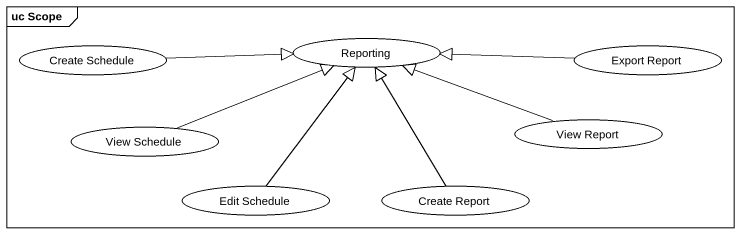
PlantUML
@startuml
mainframe uc Scope
usecase Reporting
usecase "Create Schedule" as Create_Schedule
usecase "Export Report" as Export_Report
usecase "View Schedule" as View_Schedule
usecase "View Report" as View_Report
usecase "Edit Schedule" as Edit_Schedule
usecase "Create Report" as Create_Report
Create_Schedule -right-|> Reporting
Export_Report -left-|> Reporting
View_Schedule -right-|> Reporting
View_Report -left-|> Reporting
Edit_Schedule -up-|> Reporting
Create_Report -up-|> Reporting
@enduml
